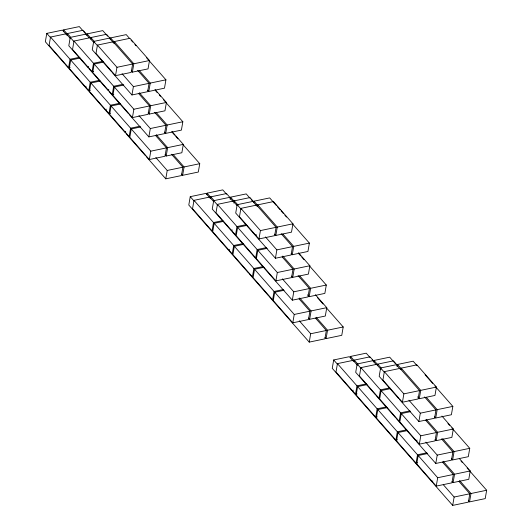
<?xml version="1.0" encoding="UTF-8"?>
<svg xmlns="http://www.w3.org/2000/svg" width="532" height="532" viewBox="0 0 532 532"><rect width="100%" height="100%" fill="white"/><g stroke="black" fill="none" stroke-linecap="round" stroke-linejoin="round"><path stroke-width="0.8" d="M66.793 35.052L62.457 30.118L46.783 33.383L45.34 41.749L64.857 63.966M70.537 38.723L66.201 33.789L50.527 37.06L49.084 45.426L68.601 67.637L70.171 67.311M63.375 31.388L63.641 29.872L79.315 26.6L82.566 30.304M67.125 35.065L67.384 33.543L83.059 30.271L86.856 34.593M85.918 34.128L70.244 37.4L68.801 45.765L88.312 67.976L88.578 66.46M68.601 67.637L70.044 59.271L50.527 37.06M80.119 58.068L70.716 60.03L69.266 68.395L88.784 90.613L90.354 90.287M93.998 42.74L89.662 37.805L73.988 41.07L72.545 49.436L92.063 71.654L93.625 71.321M86.836 35.405L87.102 33.882L102.769 30.617L107.65 36.169M90.58 39.075L90.846 37.559L106.52 34.287L110.855 39.222M85.971 86.177L85.705 87.7L105.223 109.911M109.373 38.144L93.705 41.416L92.255 49.775L111.773 71.993M88.784 90.613L90.227 82.247L70.716 60.03M92.063 71.654L93.506 63.288L73.988 41.07M100.302 81.044L90.899 83.005L89.449 91.371L108.967 113.582L110.536 113.256M103.574 62.084L94.171 64.046L92.728 72.412L112.245 94.623L113.808 94.297M97.449 45.087L95.999 53.453L115.517 75.664L131.191 72.399L132.634 64.033L113.123 41.815L97.449 45.087L116.96 67.298L115.517 75.664M110.297 39.421L110.556 37.898L126.23 34.627L129.482 38.331M114.041 43.092L114.3 41.569L129.974 38.297L149.492 60.515L148.049 68.881L132.375 72.146L131.291 70.916M108.761 89.429L108.501 90.952L88.984 68.741M106.154 109.153L105.888 110.669L125.406 132.887L125.672 131.364M108.967 113.582L110.417 105.223L90.899 83.005M112.245 94.623L113.688 86.257L94.171 64.046M111.082 105.981L109.639 114.347L129.15 136.558L130.599 128.192L111.082 105.981L120.485 104.019M123.757 85.06L114.353 87.022L112.91 95.381L132.428 117.599L148.102 114.327L149.545 105.961L138.706 93.625M132.375 72.146L133.818 63.787L114.3 41.569M137.688 70.37L149.073 83.331L147.63 91.697L131.956 94.969L133.406 86.603L122.021 73.642M132.428 117.599L133.871 109.233L114.353 87.022M140.667 126.988L131.264 128.95L129.821 137.316L149.339 159.534L165.006 156.262L166.456 147.896L155.61 135.554M146.413 57.602L165.931 79.813L164.488 88.179L148.814 91.451L150.257 83.085L139.417 70.743M155.018 89.489L166.403 102.45L164.96 110.816L149.286 114.081L150.729 105.715L139.344 92.761M154.599 112.305L165.984 125.266L164.541 133.632L148.867 136.897L150.31 128.538L138.925 115.577M149.339 159.534L150.782 151.168L131.264 128.95M163.324 99.537L182.842 121.748L181.399 130.114L165.725 133.386L167.168 125.02L156.322 112.678M171.929 131.424L183.307 144.378L181.864 152.744L166.19 156.016L167.64 147.65L156.255 134.696M171.51 154.24L182.895 167.201L181.452 175.56L165.778 178.832L167.221 170.466L155.836 157.512M182.942 144.551L199.753 163.683L198.303 172.049L182.629 175.314L184.079 166.955L173.233 154.613M210.253 198.336L205.911 193.402L190.243 196.667L188.793 205.033L208.311 227.25M193.987 200.345L192.537 208.704L212.055 230.921L213.498 222.556L193.987 200.345L209.661 197.073L213.452 201.395M206.835 194.672L207.094 193.156L222.768 189.884L226.566 194.2M210.579 198.35L210.838 196.827L226.512 193.555L230.848 198.496M232.624 201.116L229.372 197.412L213.698 200.684L212.255 209.049L231.772 231.26L232.032 229.744M214.17 223.314L212.727 231.679L232.238 253.897L233.688 245.531L214.17 223.314L223.573 221.352M217.442 204.355L215.999 212.72L235.516 234.938L236.959 226.572L217.442 204.355L233.116 201.089L236.913 205.405M230.163 199.447L230.555 197.166L246.23 193.901L250.02 198.217M233.907 203.118L234.299 200.837L249.974 197.572L253.771 201.887M229.425 249.461L229.166 250.984L248.677 273.195M252.833 201.428L237.159 204.7L235.716 213.059L255.227 235.277M234.353 246.289L232.91 254.655L252.427 276.866L253.87 268.5L234.353 246.289L243.756 244.328M237.624 227.33L236.181 235.696L255.699 257.907L257.142 249.541L237.624 227.33L247.034 225.368M240.903 208.371L239.46 216.737L258.971 238.948L274.645 235.676L276.095 227.317L256.577 205.099L240.903 208.371L260.421 230.582L258.971 238.948M253.751 202.699L254.017 201.182L269.684 197.911L276.194 205.319M257.495 206.376L257.761 204.853L273.435 201.581L292.946 223.799L291.503 232.165L275.829 235.43L274.745 234.2M256.158 234.512L255.899 236.035L275.416 258.253L291.084 254.981L292.534 246.615L281.149 233.654M254.535 269.265L253.092 277.631L272.61 299.842L274.053 291.476L254.535 269.265L263.938 267.303M267.217 248.344L257.814 250.306L256.364 258.665L275.882 280.883L291.556 277.611L292.999 269.245L282.16 256.909M275.829 235.43L277.272 227.071L257.761 204.853M275.416 258.253L276.859 249.887L265.475 236.926M275.882 280.883L277.325 272.517L257.814 250.306M284.121 290.273L274.718 292.234L273.275 300.6L292.793 322.818L308.467 319.546L309.91 311.18L299.07 298.838M292.58 223.972L309.385 243.097L307.942 251.463L292.268 254.735L293.717 246.369L282.871 234.027M298.472 252.773L309.857 265.734L308.414 274.093L292.74 277.365L294.183 268.999L282.798 256.045M298.053 275.589L309.438 288.55L307.995 296.916L292.321 300.181L293.764 291.815L282.379 278.861M292.793 322.818L294.236 314.452L274.718 292.234M309.491 265.907L326.296 285.032L324.853 293.398L309.178 296.67L310.622 288.304L299.782 275.962M315.383 294.708L326.768 307.662L325.318 316.028L309.651 319.3L311.094 310.934L299.709 297.973M315.509 318.143L326.349 330.485L324.906 338.844L309.232 342.116L310.675 333.75L299.29 320.796M326.402 307.835L343.207 326.967L341.757 335.333L326.089 338.598L327.532 330.232L316.148 317.278M353.162 361.002L349.371 356.686L333.697 359.951L332.247 368.317L351.765 390.535L353.334 390.202M357.451 365.291L353.115 360.357L337.441 363.629L335.998 371.988L355.509 394.205L357.078 393.88M350.289 357.956L350.548 356.44L366.222 353.168L370.019 357.484M354.033 361.627L354.299 360.111L369.973 356.839L374.309 361.773M372.826 360.696L357.152 363.968L355.709 372.334L375.226 394.544M355.509 394.205L356.959 385.84L337.441 363.629M367.027 384.636L357.624 386.598L356.181 394.963L375.698 417.181L377.261 416.849M360.902 367.639L359.452 376.004L378.97 398.215L380.413 389.856L360.902 367.639L376.57 364.367L380.912 369.308M373.75 361.973L374.009 360.45L389.683 357.178L395.103 363.349M377.494 365.644L377.753 364.121L393.427 360.856L397.763 365.79M400.623 369.647L396.287 364.713L380.613 367.978L379.17 376.343L398.687 398.561M375.698 417.181L377.141 408.815L357.624 386.598M387.21 407.612L377.806 409.574L376.363 417.939L395.881 440.15L397.444 439.824M381.085 390.614L379.635 398.98L399.153 421.191L400.603 412.825L381.085 390.614L390.488 388.653M384.357 371.655L382.914 380.021L402.431 402.232L418.105 398.96L419.548 390.601L400.031 368.383L384.357 371.655L403.874 393.866L402.431 402.232M397.078 366.748L397.471 364.467L413.145 361.195L416.935 365.517M400.948 369.66L401.214 368.137L416.889 364.866L436.406 387.083L434.957 395.449L419.283 398.714L417.66 396.865M395.881 440.15L397.324 431.784L377.806 409.574M407.399 430.588L397.989 432.549L396.546 440.908L416.064 463.126L417.633 462.8M410.671 411.628L401.268 413.59L399.825 421.949L419.336 444.167L435.01 440.895L436.459 432.529L425.613 420.187M419.283 398.714L420.732 390.348L401.214 368.137M424.603 396.939L435.987 409.899L434.544 418.265L418.87 421.53L420.313 413.171L408.928 400.21M416.064 463.126L417.507 454.76L397.989 432.549M419.336 444.167L420.785 435.801L401.268 413.59M427.582 453.557L418.179 455.518L416.729 463.884L436.247 486.102L451.921 482.83L453.364 474.464L442.524 462.122M434.95 386.019L452.845 406.382L451.395 414.747L435.721 418.019L437.171 409.653L426.325 397.311M441.926 416.057L453.311 429.018L451.868 437.377L436.193 440.649L437.637 432.283L426.252 419.329M432.762 480.908L432.503 482.424L412.985 460.213M441.513 438.873L452.898 451.834L451.449 460.2L435.774 463.465L437.224 455.099L425.839 442.145M436.247 486.102L437.69 477.736L418.179 455.518M451.861 427.954L469.749 448.316L468.306 456.682L452.632 459.947L454.075 451.588L442.691 438.627M459.382 458.604L470.222 470.946L468.778 479.312L453.104 482.584L454.547 474.218L443.163 461.257M458.963 481.427L469.803 493.769L468.359 502.128L452.685 505.4L454.129 497.034L443.289 484.692M467.143 468.034L486.66 490.251L485.217 498.617L469.543 501.882L470.986 493.516L459.601 480.562M70.044 59.271L79.448 57.31M93.506 63.288L102.909 61.326M116.96 67.298L132.634 64.033M133.818 63.787L149.492 60.515M90.227 82.247L99.637 80.285M113.688 86.257L123.091 84.295M133.406 86.603L149.073 83.331M150.257 83.085L165.931 79.813M110.417 105.223L119.82 103.261M133.871 109.233L149.545 105.961M150.729 105.715L166.403 102.45M130.599 128.192L140.002 126.23M150.31 128.538L165.984 125.266M167.168 125.02L182.842 121.748M150.782 151.168L166.456 147.896M167.64 147.65L183.307 144.378M167.221 170.466L182.895 167.201M184.079 166.955L199.753 163.683M213.498 222.556L222.908 220.594M236.959 226.572L246.363 224.61M260.421 230.582L276.095 227.317M277.272 227.071L292.946 223.799M233.688 245.531L243.091 243.57M257.142 249.541L266.545 247.58M276.859 249.887L292.534 246.615M293.717 246.369L309.385 243.097M253.87 268.5L263.274 266.539M277.325 272.517L292.999 269.245M294.183 268.999L309.857 265.734M274.053 291.476L283.456 289.514M293.764 291.815L309.438 288.55M310.622 288.304L326.296 285.032M294.236 314.452L309.91 311.18M311.094 310.934L326.768 307.662M310.675 333.75L326.349 330.485M327.532 330.232L343.207 326.967M356.959 385.84L366.362 383.878M380.413 389.856L389.816 387.894M403.874 393.866L419.548 390.601M420.732 390.348L436.406 387.083M377.141 408.815L386.545 406.854M400.603 412.825L410.006 410.864M420.313 413.171L435.987 409.899M437.171 409.653L452.845 406.382M397.324 431.784L406.727 429.823M420.785 435.801L436.459 432.529M437.637 432.283L453.311 429.018M417.161 440.163L415.592 440.496L396.074 418.278M417.507 454.76L426.91 452.798M437.224 455.099L452.898 451.834M454.075 451.588L469.749 448.316M437.69 477.736L453.364 474.464M454.547 474.218L470.222 470.946M454.129 497.034L469.803 493.769M470.986 493.516L486.66 490.251M131.111 40.179L132.734 42.035M134.902 44.502L135.993 45.732M277.278 206.549L279.985 209.635M281.069 210.872L283.237 213.339M284.866 215.187L286.495 217.043M425.068 374.767L432.656 383.412M110.556 37.898L114.892 42.833M254.017 201.182L257.807 205.498M397.471 364.467L401.261 368.782M109.279 38.018L113.715 43.079M155.61 90.753L157.233 92.608M159.407 95.075L160.491 96.305M251.104 199.453L257.169 206.363M298.525 253.418L300.693 255.885M301.777 257.122L303.945 259.589M447.944 423.492L449.567 425.341M147.73 90.214L148.814 91.451M291.184 253.498L292.268 254.735M434.637 416.782L435.721 418.019M90.846 37.559L94.636 41.875M234.299 200.837L238.097 205.159M377.753 364.121L381.005 367.825M87.102 33.882L91.438 38.823M230.555 197.166L234.353 201.488M374.009 360.45L377.806 364.772M93.705 41.416L97.496 45.732M237.159 204.7L241.495 209.635M380.613 367.978L384.41 372.3M83.65 31.534L89.17 37.832M171.976 132.069L174.689 135.155M175.773 136.392L177.941 138.859M317.597 297.82L323.024 303.991M372.187 359.958L376.077 364.4M461.058 461.104L462.142 462.341M148.202 112.85L149.286 114.081M291.656 276.135L292.74 277.365M435.109 439.412L436.193 440.649M112.438 72.751L131.956 94.969M164.641 132.149L165.725 133.386M307.549 294.814L309.178 296.67M399.352 399.319L418.87 421.53M451.548 458.717L452.632 459.947M67.384 33.543L70.636 37.247M210.838 196.827L214.097 200.531M354.299 360.111L358.089 364.427M63.641 29.872L67.438 34.188M70.244 37.4L74.041 41.722M207.094 193.156L210.891 197.472M213.698 200.684L217.495 205M350.548 356.44L354.345 360.756M357.152 363.968L360.949 368.284M165.106 154.779L166.19 156.016M308.567 318.063L309.651 319.3M452.02 481.347L453.104 482.584M109.166 91.71L128.684 113.928M129.349 114.686L148.867 136.897M181.545 174.084L182.629 175.314M232.437 232.018L251.955 254.236M252.62 254.994L272.138 277.212M272.803 277.97L292.321 300.181M325.005 337.368L326.089 338.598M375.891 395.303L395.409 417.52M416.263 441.254L435.774 463.465M468.459 500.652L469.543 501.882M46.783 33.383L50.58 37.706M190.243 196.667L194.034 200.99M333.697 359.951L337.488 364.274M65.522 64.724L85.04 86.935M126.077 133.645L145.588 155.856M146.26 156.621L165.778 178.832M208.976 228.009L228.494 250.22M249.348 273.953L268.866 296.171M269.531 296.929L289.049 319.14M289.714 319.905L309.232 342.116M352.437 391.293L371.948 413.504M372.619 414.262L392.137 436.479M392.802 437.238L412.32 459.455M433.168 483.189L452.685 505.4"/></g></svg>
